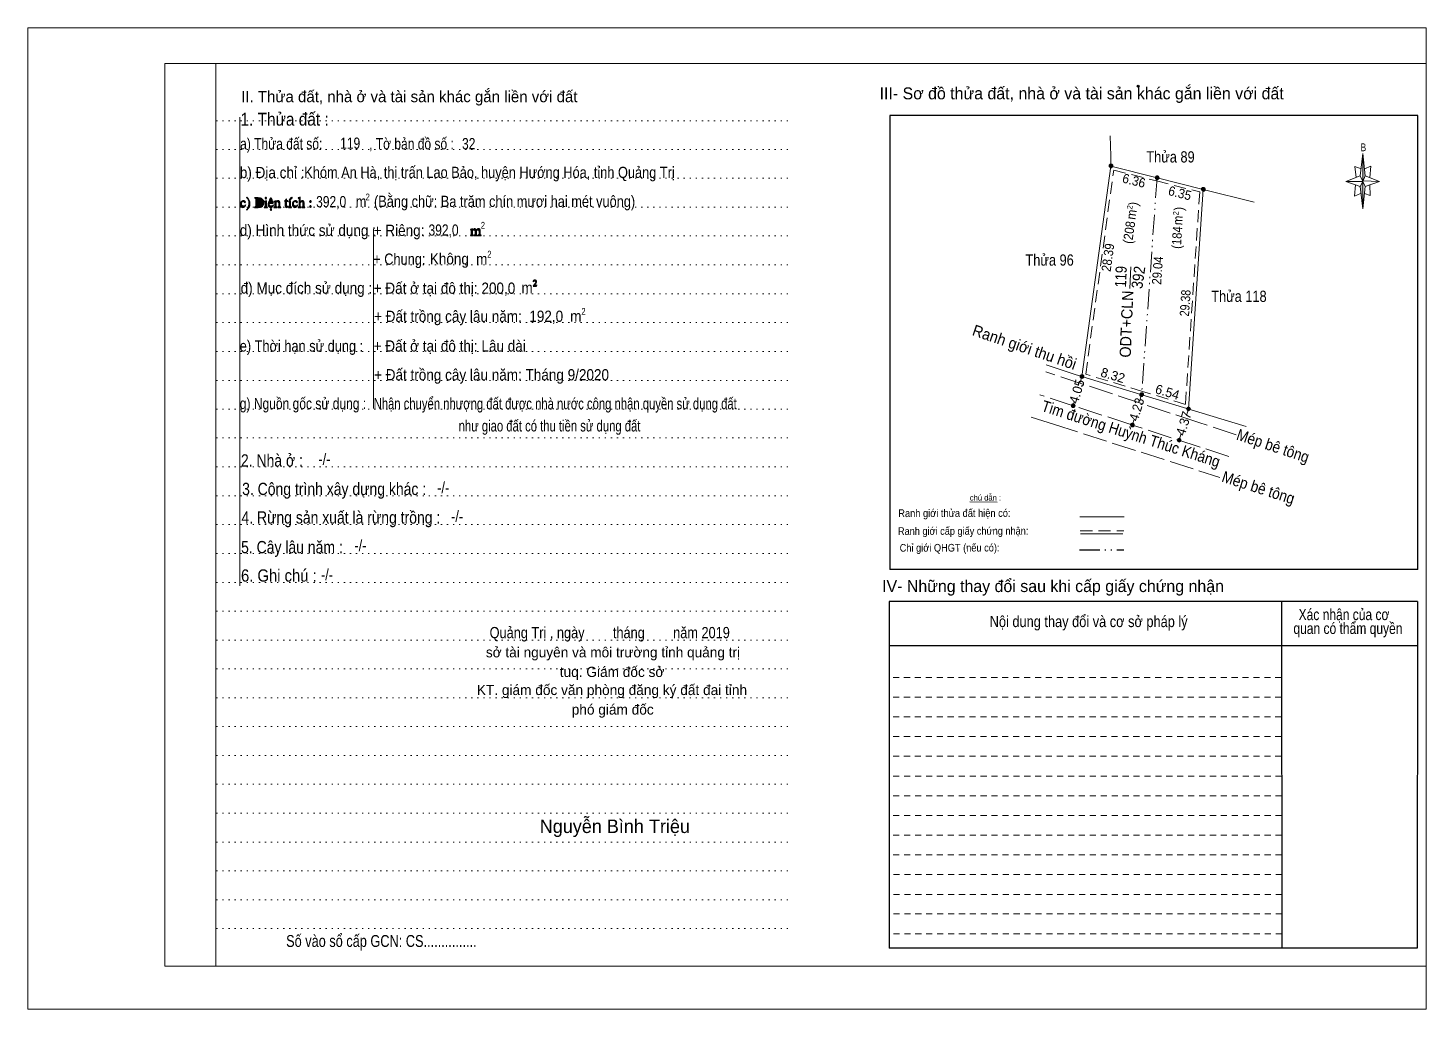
# Model space of a CAD drawing. Header units: metres. Extents: x 536866 to 537548, y 1837233 to 1837522.
# Drawn here: x 537361.6 to 537548.2, y 1837390.6 to 1837521.5 of the extents above; entities that cross this region are included whole.
import ezdxf
from ezdxf.enums import TextEntityAlignment as Align

# ---------------------------------------------------------------- set-up
doc = ezdxf.new("R2010")
doc.units = ezdxf.units.M
doc.header["$LTSCALE"] = 0.54
doc.header["$PDMODE"] = 32
doc.header["$PDSIZE"] = 0.27
for name, pattern in [('DASH_DOUBLE_DOT', [9.2, 5, -1.2, 0.3, -1.2, 0.3, -1.2]), ('DOTTED', [1.5, 0.3, -1.2]), ('LONG_DASHED', [7.5, 6, -1.5]), ('MEDIUM_DASHED', [4.5, 3, -1.5]), ('SHORT_DASHED', [2.7, 1.5, -1.2])]:
    doc.linetypes.add(name, pattern=pattern)
for name, color, linetype, lineweight in [('1', 7, 'DOTTED', 13), ('11', 7, 'Continuous', 13), ('18', 7, 'Continuous', 25), ('2', 7, 'SHORT_DASHED', 13), ('28', 7, 'Continuous', 25), ('55', 7, 'Continuous', 13), ('8', 7, 'Continuous', 13)]:
    doc.layers.add(name, color=color, linetype=linetype, lineweight=lineweight)
doc.layers.add('62', color=7, linetype='Continuous')

msp = doc.modelspace()

# ---------------------------------------------------------------- hatches: boundary and pattern name
at = {"layer": '11'}
for points in [[(537506.4369, 1837503.1067, 1), (537505.9369, 1837503.1067, 1)], [(537512.6069, 1837501.5467, 1), (537512.1069, 1837501.5467, 1)], [(537518.7669, 1837499.9867, 1), (537518.2669, 1837499.9867, 1)], [(537502.5669, 1837474.9867, 1), (537502.0669, 1837474.9867, 1)], [(537510.5269, 1837472.5767, 1), (537510.0269, 1837472.5767, 1)], [(537501.3969, 1837471.1067, 1), (537500.8969, 1837471.1067, 1)], [(537516.7869, 1837470.6767, 1), (537516.2869, 1837470.6767, 1)], [(537509.2969, 1837468.5267, 1), (537508.7969, 1837468.5267, 1)], [(537515.5269, 1837466.4967, 1), (537515.0269, 1837466.4967, 1)]]:
    msp.add_hatch(color=256, dxfattribs=at).paths.add_polyline_path(points)
at = {"layer": '18'}
for points in [[(537390.66, 1837497.91), (537390.6, 1837497.83), (537390.55, 1837497.77), (537390.48, 1837497.73), (537390.4, 1837497.72), (537390.34, 1837497.72), (537390.29, 1837497.75), (537390.24, 1837497.78), (537390.19, 1837497.83), (537390.14, 1837497.94), (537390.12, 1837498.08), (537390.14, 1837498.2), (537390.18, 1837498.3), (537390.26, 1837498.37), (537390.36, 1837498.4), (537390.42, 1837498.39), (537390.46, 1837498.36), (537390.49, 1837498.32), (537390.49, 1837498.27), (537390.52, 1837498.21), (537390.58, 1837498.19), (537390.63, 1837498.21), (537390.66, 1837498.27), (537390.63, 1837498.35), (537390.56, 1837498.41), (537390.47, 1837498.44), (537390.38, 1837498.45), (537390.29, 1837498.44), (537390.21, 1837498.42), (537390.14, 1837498.38), (537390.07, 1837498.32), (537390.03, 1837498.25), (537390, 1837498.17), (537389.98, 1837498.09), (537389.97, 1837498), (537389.98, 1837497.91), (537390, 1837497.84), (537390.03, 1837497.76), (537390.07, 1837497.7), (537390.12, 1837497.65), (537390.18, 1837497.61), (537390.24, 1837497.59), (537390.31, 1837497.58), (537390.44, 1837497.6), (537390.54, 1837497.67), (537390.61, 1837497.76), (537390.68, 1837497.88)], [(537390.81, 1837497.23), (537390.91, 1837497.31), (537390.99, 1837497.39), (537391.07, 1837497.48), (537391.13, 1837497.58), (537391.19, 1837497.68), (537391.22, 1837497.8), (537391.24, 1837497.86), (537391.25, 1837497.93), (537391.25, 1837497.99), (537391.25, 1837498.04), (537391.23, 1837498.28), (537391.15, 1837498.51), (537391.07, 1837498.66), (537390.96, 1837498.8), (537390.82, 1837498.92), (537390.79, 1837498.89), (537390.88, 1837498.81), (537390.95, 1837498.72), (537391, 1837498.62), (537391.05, 1837498.51), (537391.09, 1837498.3), (537391.1, 1837498.03), (537391.08, 1837497.8), (537391.04, 1837497.6), (537390.99, 1837497.5), (537390.94, 1837497.41), (537390.87, 1837497.33), (537390.79, 1837497.26)], [(537392.36, 1837497.58), (537392.53, 1837497.59), (537392.68, 1837497.62), (537392.81, 1837497.67), (537392.91, 1837497.75), (537392.99, 1837497.84), (537393.05, 1837497.94), (537393.09, 1837498.07), (537393.1, 1837498.2), (537393.09, 1837498.35), (537393.05, 1837498.48), (537392.99, 1837498.59), (537392.9, 1837498.68), (537392.79, 1837498.74), (537392.66, 1837498.79), (537392.51, 1837498.82), (537392.34, 1837498.83), (537391.86, 1837498.83), (537391.94, 1837498.82), (537392, 1837498.8), (537392.02, 1837498.76), (537392.02, 1837498.72), (537392.02, 1837497.74), (537392.02, 1837497.69), (537391.99, 1837497.66), (537391.94, 1837497.63), (537391.86, 1837497.62), (537391.86, 1837497.58)], [(537392.2, 1837498.68), (537392.21, 1837498.74), (537392.23, 1837498.77), (537392.25, 1837498.78), (537392.27, 1837498.78), (537392.28, 1837498.78), (537392.31, 1837498.78), (537392.44, 1837498.77), (537392.55, 1837498.74), (537392.65, 1837498.7), (537392.73, 1837498.64), (537392.81, 1837498.55), (537392.86, 1837498.45), (537392.89, 1837498.34), (537392.9, 1837498.21), (537392.89, 1837498.09), (537392.86, 1837497.98), (537392.81, 1837497.88), (537392.74, 1837497.8), (537392.65, 1837497.74), (537392.55, 1837497.7), (537392.43, 1837497.67), (537392.29, 1837497.66), (537392.23, 1837497.69), (537392.21, 1837497.72), (537392.2, 1837497.76)], [(537393.3, 1837497.74), (537393.29, 1837497.68), (537393.27, 1837497.64), (537393.23, 1837497.61), (537393.16, 1837497.61), (537393.16, 1837497.58), (537393.59, 1837497.58), (537393.59, 1837497.61), (537393.53, 1837497.61), (537393.48, 1837497.64), (537393.46, 1837497.68), (537393.45, 1837497.73), (537393.45, 1837498.45), (537393.16, 1837498.37), (537393.16, 1837498.35), (537393.18, 1837498.35), (537393.2, 1837498.36), (537393.22, 1837498.36), (537393.24, 1837498.36), (537393.27, 1837498.35), (537393.29, 1837498.33), (537393.3, 1837498.21)], [(537393.36, 1837498.72), (537393.4, 1837498.73), (537393.43, 1837498.75), (537393.45, 1837498.78), (537393.46, 1837498.82), (537393.45, 1837498.86), (537393.43, 1837498.89), (537393.4, 1837498.91), (537393.36, 1837498.92), (537393.33, 1837498.91), (537393.3, 1837498.89), (537393.28, 1837498.85), (537393.27, 1837498.82), (537393.28, 1837498.78), (537393.3, 1837498.75)], [(537393.81, 1837498.13), (537394.37, 1837498.13), (537394.35, 1837498.26), (537394.28, 1837498.36), (537394.18, 1837498.43), (537394.05, 1837498.45), (537393.97, 1837498.44), (537393.9, 1837498.42), (537393.84, 1837498.38), (537393.78, 1837498.32), (537393.74, 1837498.25), (537393.71, 1837498.18), (537393.69, 1837498.09), (537393.68, 1837498), (537393.7, 1837497.84), (537393.78, 1837497.71), (537393.83, 1837497.65), (537393.89, 1837497.61), (537393.96, 1837497.59), (537394.03, 1837497.58), (537394.15, 1837497.6), (537394.27, 1837497.68), (537394.35, 1837497.78), (537394.41, 1837497.91), (537394.38, 1837497.92), (537394.33, 1837497.84), (537394.26, 1837497.78), (537394.18, 1837497.73), (537394.1, 1837497.72), (537394.04, 1837497.72), (537393.98, 1837497.75), (537393.92, 1837497.79), (537393.88, 1837497.86), (537393.83, 1837497.98)], [(537393.87, 1837498.49), (537394.05, 1837498.69), (537394.22, 1837498.49), (537394.27, 1837498.49), (537394.09, 1837498.79), (537394, 1837498.79), (537393.82, 1837498.49)], [(537394.18, 1837498.18), (537393.82, 1837498.18), (537393.84, 1837498.27), (537393.87, 1837498.33), (537393.94, 1837498.38), (537394.01, 1837498.4), (537394.09, 1837498.38), (537394.14, 1837498.33), (537394.17, 1837498.26)], [(537394.58, 1837497.73), (537394.57, 1837497.68), (537394.55, 1837497.64), (537394.52, 1837497.61), (537394.46, 1837497.61), (537394.46, 1837497.58), (537394.85, 1837497.58), (537394.85, 1837497.61), (537394.79, 1837497.62), (537394.76, 1837497.64), (537394.74, 1837497.68), (537394.73, 1837497.74), (537394.73, 1837498.26), (537394.79, 1837498.32), (537394.85, 1837498.35), (537394.89, 1837498.37), (537394.94, 1837498.37), (537395.01, 1837498.37), (537395.05, 1837498.34), (537395.08, 1837498.27), (537395.09, 1837498.16), (537395.09, 1837497.74), (537395.08, 1837497.68), (537395.06, 1837497.64), (537395.03, 1837497.62), (537394.97, 1837497.61), (537394.97, 1837497.58), (537395.36, 1837497.58), (537395.36, 1837497.61), (537395.31, 1837497.61), (537395.27, 1837497.64), (537395.25, 1837497.68), (537395.24, 1837497.73), (537395.24, 1837498.15), (537395.23, 1837498.28), (537395.19, 1837498.38), (537395.12, 1837498.43), (537395.02, 1837498.45), (537394.93, 1837498.44), (537394.85, 1837498.41), (537394.73, 1837498.32), (537394.73, 1837498.45), (537394.46, 1837498.36), (537394.46, 1837498.34), (537394.56, 1837498.32), (537394.57, 1837498.28), (537394.58, 1837498.2)], [(537396.12, 1837498.4), (537396.3, 1837498.4), (537396.3, 1837498.45), (537396.12, 1837498.45), (537396.12, 1837498.72), (537396.04, 1837498.61), (537395.99, 1837498.55), (537395.96, 1837498.51), (537395.87, 1837498.42), (537395.86, 1837498.41), (537395.87, 1837498.4), (537395.89, 1837498.4), (537395.9, 1837498.4), (537395.91, 1837498.4), (537395.97, 1837498.4), (537395.97, 1837497.85), (537395.98, 1837497.72), (537396, 1837497.64), (537396.04, 1837497.59), (537396.12, 1837497.58), (537396.18, 1837497.59), (537396.24, 1837497.62), (537396.3, 1837497.66), (537396.35, 1837497.72), (537396.33, 1837497.74), (537396.3, 1837497.7), (537396.26, 1837497.68), (537396.23, 1837497.67), (537396.2, 1837497.66), (537396.16, 1837497.68), (537396.14, 1837497.72), (537396.12, 1837497.87)], [(537396.53, 1837498.21), (537396.53, 1837497.74), (537396.52, 1837497.68), (537396.5, 1837497.64), (537396.46, 1837497.61), (537396.39, 1837497.61), (537396.39, 1837497.58), (537396.82, 1837497.58), (537396.82, 1837497.61), (537396.76, 1837497.61), (537396.71, 1837497.64), (537396.69, 1837497.68), (537396.68, 1837497.73), (537396.68, 1837498.45), (537396.39, 1837498.37), (537396.39, 1837498.35), (537396.41, 1837498.35), (537396.43, 1837498.36), (537396.45, 1837498.36), (537396.47, 1837498.36), (537396.5, 1837498.35), (537396.52, 1837498.33)], [(537396.54, 1837498.58), (537396.81, 1837498.76), (537396.85, 1837498.79), (537396.88, 1837498.82), (537396.89, 1837498.85), (537396.87, 1837498.89), (537396.84, 1837498.92), (537396.78, 1837498.9), (537396.74, 1837498.87), (537396.73, 1837498.85), (537396.47, 1837498.58)], [(537397.6, 1837497.91), (537397.54, 1837497.83), (537397.49, 1837497.77), (537397.42, 1837497.73), (537397.34, 1837497.72), (537397.28, 1837497.72), (537397.23, 1837497.75), (537397.18, 1837497.78), (537397.13, 1837497.83), (537397.08, 1837497.94), (537397.06, 1837498.08), (537397.08, 1837498.2), (537397.12, 1837498.3), (537397.2, 1837498.37), (537397.3, 1837498.4), (537397.36, 1837498.39), (537397.4, 1837498.36), (537397.43, 1837498.32), (537397.43, 1837498.27), (537397.46, 1837498.21), (537397.51, 1837498.19), (537397.57, 1837498.21), (537397.6, 1837498.27), (537397.57, 1837498.35), (537397.5, 1837498.41), (537397.41, 1837498.44), (537397.32, 1837498.45), (537397.23, 1837498.44), (537397.15, 1837498.42), (537397.08, 1837498.38), (537397.01, 1837498.32), (537396.97, 1837498.25), (537396.94, 1837498.17), (537396.92, 1837498.09), (537396.91, 1837498), (537396.92, 1837497.91), (537396.94, 1837497.84), (537396.97, 1837497.76), (537397.01, 1837497.7), (537397.06, 1837497.65), (537397.12, 1837497.61), (537397.18, 1837497.59), (537397.25, 1837497.58), (537397.38, 1837497.6), (537397.48, 1837497.67), (537397.55, 1837497.76), (537397.62, 1837497.88)], [(537397.81, 1837497.74), (537397.8, 1837497.68), (537397.78, 1837497.64), (537397.75, 1837497.62), (537397.69, 1837497.61), (537397.69, 1837497.58), (537398.08, 1837497.58), (537398.08, 1837497.61), (537398.02, 1837497.61), (537397.99, 1837497.64), (537397.97, 1837497.68), (537397.96, 1837497.73), (537397.96, 1837498.23), (537398.03, 1837498.29), (537398.09, 1837498.33), (537398.17, 1837498.34), (537398.25, 1837498.33), (537398.3, 1837498.27), (537398.32, 1837498.21), (537398.32, 1837498.12), (537398.32, 1837497.73), (537398.31, 1837497.68), (537398.29, 1837497.64), (537398.26, 1837497.61), (537398.2, 1837497.61), (537398.2, 1837497.58), (537398.59, 1837497.58), (537398.59, 1837497.61), (537398.54, 1837497.61), (537398.5, 1837497.64), (537398.48, 1837497.68), (537398.47, 1837497.73), (537398.47, 1837498.13), (537398.46, 1837498.27), (537398.43, 1837498.37), (537398.35, 1837498.43), (537398.24, 1837498.45), (537398.16, 1837498.44), (537398.08, 1837498.41), (537398.02, 1837498.35), (537397.96, 1837498.29), (537397.96, 1837498.92), (537397.85, 1837498.88), (537397.78, 1837498.85), (537397.73, 1837498.84), (537397.69, 1837498.83), (537397.69, 1837498.79), (537397.73, 1837498.79), (537397.77, 1837498.79), (537397.79, 1837498.77), (537397.81, 1837498.68)], [(537399.33, 1837498.45), (537399.29, 1837498.44), (537399.25, 1837498.42), (537399.23, 1837498.39), (537399.22, 1837498.35), (537399.23, 1837498.31), (537399.25, 1837498.28), (537399.29, 1837498.26), (537399.33, 1837498.25), (537399.4, 1837498.28), (537399.42, 1837498.31), (537399.43, 1837498.35), (537399.42, 1837498.39), (537399.4, 1837498.43), (537399.36, 1837498.45)], [(537393.97, 1837497.3), (537393.98, 1837497.26), (537394, 1837497.22), (537394.03, 1837497.2), (537394.06, 1837497.19), (537394.09, 1837497.2), (537394.12, 1837497.22), (537394.15, 1837497.3), (537394.14, 1837497.34), (537394.12, 1837497.38), (537394.09, 1837497.4), (537394.06, 1837497.41), (537394.02, 1837497.4), (537394, 1837497.38)], [(537399.33, 1837497.78), (537399.29, 1837497.77), (537399.25, 1837497.75), (537399.23, 1837497.71), (537399.22, 1837497.68), (537399.23, 1837497.64), (537399.25, 1837497.61), (537399.29, 1837497.59), (537399.33, 1837497.58), (537399.37, 1837497.59), (537399.4, 1837497.61), (537399.42, 1837497.64), (537399.43, 1837497.68), (537399.42, 1837497.72), (537399.4, 1837497.75), (537399.36, 1837497.77)], [(537420.79, 1837493.99), (537420.79, 1837493.94), (537420.76, 1837493.9), (537420.73, 1837493.87), (537420.67, 1837493.87), (537420.67, 1837493.84), (537421.08, 1837493.84), (537421.08, 1837493.87), (537421.02, 1837493.87), (537420.98, 1837493.9), (537420.96, 1837493.94), (537420.96, 1837493.99), (537420.96, 1837494.49), (537421, 1837494.54), (537421.05, 1837494.57), (537421.12, 1837494.6), (537421.18, 1837494.6), (537421.25, 1837494.59), (537421.29, 1837494.53), (537421.31, 1837494.38), (537421.31, 1837493.99), (537421.3, 1837493.94), (537421.28, 1837493.9), (537421.25, 1837493.87), (537421.19, 1837493.87), (537421.19, 1837493.84), (537421.6, 1837493.84), (537421.6, 1837493.87), (537421.54, 1837493.87), (537421.5, 1837493.9), (537421.48, 1837493.94), (537421.48, 1837493.99), (537421.48, 1837494.49), (537421.56, 1837494.57), (537421.62, 1837494.6), (537421.68, 1837494.6), (537421.76, 1837494.59), (537421.8, 1837494.56), (537421.82, 1837494.49), (537421.83, 1837494.37), (537421.83, 1837493.99), (537421.82, 1837493.94), (537421.8, 1837493.9), (537421.76, 1837493.87), (537421.71, 1837493.87), (537421.71, 1837493.84), (537422.12, 1837493.84), (537422.12, 1837493.87), (537422.06, 1837493.87), (537422.02, 1837493.9), (537422, 1837493.94), (537421.99, 1837493.99), (537421.99, 1837494.35), (537421.98, 1837494.52), (537421.96, 1837494.6), (537421.92, 1837494.66), (537421.84, 1837494.7), (537421.75, 1837494.71), (537421.67, 1837494.7), (537421.59, 1837494.66), (537421.45, 1837494.54), (537421.42, 1837494.61), (537421.38, 1837494.67), (537421.32, 1837494.7), (537421.26, 1837494.71), (537421.19, 1837494.71), (537421.13, 1837494.68), (537421.02, 1837494.61), (537420.98, 1837494.57), (537420.97, 1837494.56), (537420.96, 1837494.56), (537420.96, 1837494.58), (537420.96, 1837494.71), (537420.67, 1837494.61), (537420.67, 1837494.57), (537420.73, 1837494.57), (537420.77, 1837494.55), (537420.79, 1837494.51), (537420.79, 1837494.45)], [(537429.49, 1837487.05), (537429.56, 1837487.22), (537429.54, 1837487.23), (537429.51, 1837487.18), (537429.48, 1837487.16), (537429.4, 1837487.15), (537429.15, 1837487.15), (537429.34, 1837487.35), (537429.38, 1837487.39), (537429.41, 1837487.43), (537429.46, 1837487.5), (537429.49, 1837487.58), (537429.5, 1837487.65), (537429.48, 1837487.73), (537429.44, 1837487.8), (537429.4, 1837487.83), (537429.37, 1837487.85), (537429.29, 1837487.86), (537429.24, 1837487.86), (537429.19, 1837487.84), (537429.15, 1837487.82), (537429.12, 1837487.8), (537429.07, 1837487.72), (537429.04, 1837487.63), (537429.06, 1837487.62), (537429.09, 1837487.69), (537429.12, 1837487.73), (537429.17, 1837487.77), (537429.23, 1837487.78), (537429.3, 1837487.77), (537429.35, 1837487.73), (537429.39, 1837487.68), (537429.4, 1837487.61), (537429.38, 1837487.52), (537429.34, 1837487.43), (537429.3, 1837487.36), (537429.24, 1837487.28), (537429.04, 1837487.07), (537429.04, 1837487.05)]]:
    msp.add_hatch(color=256, dxfattribs=at).paths.add_polyline_path(points)
at = {"layer": '8'}
for points in [[(537539.81, 1837504.75), (537540.11, 1837501.8), (537539.81, 1837501.05)], [(537539.81, 1837501.05), (537539.81, 1837497.4), (537539.44, 1837500.35)]]:
    msp.add_hatch(color=256, dxfattribs=at).paths.add_polyline_path(points)

# ---------------------------------------------------------------- linework, layer by layer
at = {"layer": '1', "linetype": 'Continuous'}
for p, q in [((537379.88, 1837516.79), (537548.24, 1837516.79)), ((537379.88, 1837516.79), (537379.88, 1837396.28)), ((537548.24, 1837516.79), (537548.24, 1837395.28)), ((537389.92, 1837509.61), (537389.92, 1837447.07)), ((537407.76, 1837494.68), (537407.76, 1837470.73)), ((537379.88, 1837396.28), (537548.24, 1837396.28))]:
    msp.add_line(p, q, dxfattribs=at)
at = {"layer": '1'}
for p, q in [((537386.72, 1837516.79), (537386.72, 1837396.28)), ((537386.72, 1837516.79), (537386.72, 1837396.28)), ((537386.77, 1837509.15), (537463.67, 1837509.15)), ((537386.77, 1837505.3), (537463.67, 1837505.3)), ((537386.77, 1837501.47), (537463.67, 1837501.47)), ((537386.77, 1837497.6), (537463.67, 1837497.6)), ((537386.77, 1837493.76), (537463.67, 1837493.76)), ((537386.77, 1837489.9), (537463.67, 1837489.9)), ((537386.77, 1837486.04), (537463.67, 1837486.04)), ((537386.77, 1837482.19), (537463.67, 1837482.19)), ((537386.77, 1837478.34), (537463.67, 1837478.34)), ((537386.77, 1837474.48), (537463.67, 1837474.48)), ((537386.77, 1837470.62), (537463.67, 1837470.62)), ((537386.77, 1837466.8), (537463.67, 1837466.8)), ((537386.77, 1837462.94), (537463.67, 1837462.94)), ((537386.77, 1837459.07), (537463.67, 1837459.07)), ((537386.77, 1837455.22), (537463.67, 1837455.22)), ((537386.77, 1837451.37), (537463.67, 1837451.37)), ((537386.77, 1837447.51), (537463.67, 1837447.51)), ((537386.77, 1837443.67), (537463.67, 1837443.67)), ((537386.77, 1837439.81), (537463.67, 1837439.81)), ((537386.77, 1837435.95), (537463.67, 1837435.95)), ((537386.77, 1837432.1), (537463.67, 1837432.1)), ((537386.77, 1837428.26), (537463.67, 1837428.26)), ((537386.77, 1837424.41), (537463.67, 1837424.41)), ((537386.77, 1837420.56), (537463.67, 1837420.56)), ((537386.77, 1837416.7), (537463.67, 1837416.7)), ((537386.77, 1837412.84), (537463.67, 1837412.84)), ((537386.77, 1837409), (537463.67, 1837409)), ((537386.77, 1837405.15), (537463.67, 1837405.15)), ((537386.77, 1837401.29), (537463.67, 1837401.29))]:
    msp.add_line(p, q, dxfattribs=at)
at = {"layer": '1', "linetype": 'Continuous'}
for points in [[(537361.62, 1837390.55), (537548.24, 1837390.55), (537548.24, 1837521.53), (537361.62, 1837521.53)], [(537386.72, 1837516.79), (537548.24, 1837516.79), (537548.24, 1837396.28), (537386.72, 1837396.28)]]:
    msp.add_lwpolyline(points, close=True, dxfattribs=at)
at = {"layer": '11'}
for p, q in [((537506.18, 1837503.1), (537502.31, 1837474.98)), ((537512.34, 1837501.54), (537506.18, 1837503.1)), ((537512.34, 1837501.54), (537518.51, 1837499.98)), ((537518.51, 1837499.98), (537517.93, 1837491.39)), ((537518.51, 1837499.98), (537525.31, 1837498.25)), ((537517.93, 1837491.39), (537516.53, 1837470.67)), ((537508.84, 1837489.66), (537508.69, 1837486.76)), ((537502.07, 1837474.18), (537502.31, 1837474.98)), ((537510, 1837471.7), (537510.27, 1837472.57)), ((537501.14, 1837471.1), (537501.28, 1837471.58)), ((537516.26, 1837469.77), (537516.53, 1837470.67)), ((537509.04, 1837468.52), (537509.25, 1837469.2)), ((537515.27, 1837466.49), (537515.54, 1837467.39))]:
    msp.add_line(p, q, dxfattribs=at)
at = {"layer": '11', "linetype": 'DASH_DOUBLE_DOT'}
msp.add_line((537512.34, 1837501.54), (537510.27, 1837472.57), dxfattribs=at)
at = {"layer": '11', "linetype": 'LONG_DASHED'}
for p, q in [((537517.93, 1837468.85), (537497.48, 1837475.62)), ((537508.83, 1837468.59), (537496.7, 1837472.55)), ((537522.88, 1837467.21), (537517.93, 1837468.85))]:
    msp.add_line(p, q, dxfattribs=at)
at = {"layer": '11'}
for points in [[(537506.18, 1837503.1), (537506.17, 1837504.47), (537506.07, 1837507.14)], [(537497.54, 1837476.57), (537501.42, 1837475.25), (537517.93, 1837470.24), (537524.24, 1837468.33)]]:
    msp.add_lwpolyline(points, dxfattribs=at)
at = {"layer": '11', "linetype": 'MEDIUM_DASHED'}
msp.add_lwpolyline([(537506.55, 1837502.55), (537512.25, 1837501.1), (537518.03, 1837499.63), (537516.12, 1837471.26), (537510.4, 1837473.01), (537502.81, 1837475.3)], close=True, dxfattribs=at)
at = {"layer": '11', "linetype": 'LONG_DASHED'}
for points in [[(537495.55, 1837469.58), (537498.64, 1837468.59), (537520.71, 1837461.52)], [(537521.92, 1837464.32), (537509.04, 1837468.52), (537508.83, 1837468.59)]]:
    msp.add_lwpolyline(points, dxfattribs=at)
at = {"layer": '11'}
for centre in [(537506.1869, 1837503.1067), (537512.3569, 1837501.5467), (537518.5169, 1837499.9867), (537502.3169, 1837474.9867), (537510.2769, 1837472.5767), (537501.1469, 1837471.1067), (537516.5369, 1837470.6767), (537509.0469, 1837468.5267), (537515.2769, 1837466.4967)]:
    msp.add_circle(centre, 0.25, dxfattribs=at)
msp.add_arc((537509.0469, 1837468.5267), 0.25, 16.26021, 163.7398, dxfattribs=at)
at = {"layer": '18'}
for points in [[(537390.66, 1837497.91), (537390.6, 1837497.83), (537390.55, 1837497.77), (537390.48, 1837497.73), (537390.4, 1837497.72), (537390.34, 1837497.72), (537390.29, 1837497.75), (537390.24, 1837497.78), (537390.19, 1837497.83), (537390.14, 1837497.94), (537390.12, 1837498.08), (537390.14, 1837498.2), (537390.18, 1837498.3), (537390.26, 1837498.37), (537390.36, 1837498.4), (537390.42, 1837498.39), (537390.46, 1837498.36), (537390.49, 1837498.32), (537390.49, 1837498.27), (537390.52, 1837498.21), (537390.58, 1837498.19), (537390.63, 1837498.21), (537390.66, 1837498.27), (537390.63, 1837498.35), (537390.56, 1837498.41), (537390.47, 1837498.44), (537390.38, 1837498.45), (537390.29, 1837498.44), (537390.21, 1837498.42), (537390.14, 1837498.38), (537390.07, 1837498.32), (537390.03, 1837498.25), (537390, 1837498.17), (537389.98, 1837498.09), (537389.97, 1837498), (537389.98, 1837497.91), (537390, 1837497.84), (537390.03, 1837497.76), (537390.07, 1837497.7), (537390.12, 1837497.65), (537390.18, 1837497.61), (537390.24, 1837497.59), (537390.31, 1837497.58), (537390.44, 1837497.6), (537390.54, 1837497.67), (537390.61, 1837497.76), (537390.68, 1837497.88)], [(537390.81, 1837497.23), (537390.91, 1837497.31), (537390.99, 1837497.39), (537391.07, 1837497.48), (537391.13, 1837497.58), (537391.19, 1837497.68), (537391.22, 1837497.8), (537391.24, 1837497.86), (537391.25, 1837497.93), (537391.25, 1837497.99), (537391.25, 1837498.04), (537391.23, 1837498.28), (537391.15, 1837498.51), (537391.07, 1837498.66), (537390.96, 1837498.8), (537390.82, 1837498.92), (537390.79, 1837498.89), (537390.88, 1837498.81), (537390.95, 1837498.72), (537391, 1837498.62), (537391.05, 1837498.51), (537391.09, 1837498.3), (537391.1, 1837498.03), (537391.08, 1837497.8), (537391.04, 1837497.6), (537390.99, 1837497.5), (537390.94, 1837497.41), (537390.87, 1837497.33), (537390.79, 1837497.26)], [(537392.36, 1837497.58), (537392.53, 1837497.59), (537392.68, 1837497.62), (537392.81, 1837497.67), (537392.91, 1837497.75), (537392.99, 1837497.84), (537393.05, 1837497.94), (537393.09, 1837498.07), (537393.1, 1837498.2), (537393.09, 1837498.35), (537393.05, 1837498.48), (537392.99, 1837498.59), (537392.9, 1837498.68), (537392.79, 1837498.74), (537392.66, 1837498.79), (537392.51, 1837498.82), (537392.34, 1837498.83), (537391.86, 1837498.83), (537391.94, 1837498.82), (537392, 1837498.8), (537392.02, 1837498.76), (537392.02, 1837498.72), (537392.02, 1837497.74), (537392.02, 1837497.69), (537391.99, 1837497.66), (537391.94, 1837497.63), (537391.86, 1837497.62), (537391.86, 1837497.58)], [(537392.2, 1837498.68), (537392.21, 1837498.74), (537392.23, 1837498.77), (537392.25, 1837498.78), (537392.27, 1837498.78), (537392.28, 1837498.78), (537392.31, 1837498.78), (537392.44, 1837498.77), (537392.55, 1837498.74), (537392.65, 1837498.7), (537392.73, 1837498.64), (537392.81, 1837498.55), (537392.86, 1837498.45), (537392.89, 1837498.34), (537392.9, 1837498.21), (537392.89, 1837498.09), (537392.86, 1837497.98), (537392.81, 1837497.88), (537392.74, 1837497.8), (537392.65, 1837497.74), (537392.55, 1837497.7), (537392.43, 1837497.67), (537392.29, 1837497.66), (537392.23, 1837497.69), (537392.21, 1837497.72), (537392.2, 1837497.76)], [(537393.3, 1837497.74), (537393.29, 1837497.68), (537393.27, 1837497.64), (537393.23, 1837497.61), (537393.16, 1837497.61), (537393.16, 1837497.58), (537393.59, 1837497.58), (537393.59, 1837497.61), (537393.53, 1837497.61), (537393.48, 1837497.64), (537393.46, 1837497.68), (537393.45, 1837497.73), (537393.45, 1837498.45), (537393.16, 1837498.37), (537393.16, 1837498.35), (537393.18, 1837498.35), (537393.2, 1837498.36), (537393.22, 1837498.36), (537393.24, 1837498.36), (537393.27, 1837498.35), (537393.29, 1837498.33), (537393.3, 1837498.21)], [(537393.36, 1837498.72), (537393.4, 1837498.73), (537393.43, 1837498.75), (537393.45, 1837498.78), (537393.46, 1837498.82), (537393.45, 1837498.86), (537393.43, 1837498.89), (537393.4, 1837498.91), (537393.36, 1837498.92), (537393.33, 1837498.91), (537393.3, 1837498.89), (537393.28, 1837498.85), (537393.27, 1837498.82), (537393.28, 1837498.78), (537393.3, 1837498.75)], [(537393.81, 1837498.13), (537394.37, 1837498.13), (537394.35, 1837498.26), (537394.28, 1837498.36), (537394.18, 1837498.43), (537394.05, 1837498.45), (537393.97, 1837498.44), (537393.9, 1837498.42), (537393.84, 1837498.38), (537393.78, 1837498.32), (537393.74, 1837498.25), (537393.71, 1837498.18), (537393.69, 1837498.09), (537393.68, 1837498), (537393.7, 1837497.84), (537393.78, 1837497.71), (537393.83, 1837497.65), (537393.89, 1837497.61), (537393.96, 1837497.59), (537394.03, 1837497.58), (537394.15, 1837497.6), (537394.27, 1837497.68), (537394.35, 1837497.78), (537394.41, 1837497.91), (537394.38, 1837497.92), (537394.33, 1837497.84), (537394.26, 1837497.78), (537394.18, 1837497.73), (537394.1, 1837497.72), (537394.04, 1837497.72), (537393.98, 1837497.75), (537393.92, 1837497.79), (537393.88, 1837497.86), (537393.83, 1837497.98)], [(537393.87, 1837498.49), (537394.05, 1837498.69), (537394.22, 1837498.49), (537394.27, 1837498.49), (537394.09, 1837498.79), (537394, 1837498.79), (537393.82, 1837498.49)], [(537394.18, 1837498.18), (537393.82, 1837498.18), (537393.84, 1837498.27), (537393.87, 1837498.33), (537393.94, 1837498.38), (537394.01, 1837498.4), (537394.09, 1837498.38), (537394.14, 1837498.33), (537394.17, 1837498.26)], [(537394.58, 1837497.73), (537394.57, 1837497.68), (537394.55, 1837497.64), (537394.52, 1837497.61), (537394.46, 1837497.61), (537394.46, 1837497.58), (537394.85, 1837497.58), (537394.85, 1837497.61), (537394.79, 1837497.62), (537394.76, 1837497.64), (537394.74, 1837497.68), (537394.73, 1837497.74), (537394.73, 1837498.26), (537394.79, 1837498.32), (537394.85, 1837498.35), (537394.89, 1837498.37), (537394.94, 1837498.37), (537395.01, 1837498.37), (537395.05, 1837498.34), (537395.08, 1837498.27), (537395.09, 1837498.16), (537395.09, 1837497.74), (537395.08, 1837497.68), (537395.06, 1837497.64), (537395.03, 1837497.62), (537394.97, 1837497.61), (537394.97, 1837497.58), (537395.36, 1837497.58), (537395.36, 1837497.61), (537395.31, 1837497.61), (537395.27, 1837497.64), (537395.25, 1837497.68), (537395.24, 1837497.73), (537395.24, 1837498.15), (537395.23, 1837498.28), (537395.19, 1837498.38), (537395.12, 1837498.43), (537395.02, 1837498.45), (537394.93, 1837498.44), (537394.85, 1837498.41), (537394.73, 1837498.32), (537394.73, 1837498.45), (537394.46, 1837498.36), (537394.46, 1837498.34), (537394.56, 1837498.32), (537394.57, 1837498.28), (537394.58, 1837498.2)], [(537396.12, 1837498.4), (537396.3, 1837498.4), (537396.3, 1837498.45), (537396.12, 1837498.45), (537396.12, 1837498.72), (537396.04, 1837498.61), (537395.99, 1837498.55), (537395.96, 1837498.51), (537395.87, 1837498.42), (537395.86, 1837498.41), (537395.87, 1837498.4), (537395.89, 1837498.4), (537395.9, 1837498.4), (537395.91, 1837498.4), (537395.97, 1837498.4), (537395.97, 1837497.85), (537395.98, 1837497.72), (537396, 1837497.64), (537396.04, 1837497.59), (537396.12, 1837497.58), (537396.18, 1837497.59), (537396.24, 1837497.62), (537396.3, 1837497.66), (537396.35, 1837497.72), (537396.33, 1837497.74), (537396.3, 1837497.7), (537396.26, 1837497.68), (537396.23, 1837497.67), (537396.2, 1837497.66), (537396.16, 1837497.68), (537396.14, 1837497.72), (537396.12, 1837497.87)], [(537396.53, 1837498.21), (537396.53, 1837497.74), (537396.52, 1837497.68), (537396.5, 1837497.64), (537396.46, 1837497.61), (537396.39, 1837497.61), (537396.39, 1837497.58), (537396.82, 1837497.58), (537396.82, 1837497.61), (537396.76, 1837497.61), (537396.71, 1837497.64), (537396.69, 1837497.68), (537396.68, 1837497.73), (537396.68, 1837498.45), (537396.39, 1837498.37), (537396.39, 1837498.35), (537396.41, 1837498.35), (537396.43, 1837498.36), (537396.45, 1837498.36), (537396.47, 1837498.36), (537396.5, 1837498.35), (537396.52, 1837498.33)], [(537396.54, 1837498.58), (537396.81, 1837498.76), (537396.85, 1837498.79), (537396.88, 1837498.82), (537396.89, 1837498.85), (537396.87, 1837498.89), (537396.84, 1837498.92), (537396.78, 1837498.9), (537396.74, 1837498.87), (537396.73, 1837498.85), (537396.47, 1837498.58)], [(537397.6, 1837497.91), (537397.54, 1837497.83), (537397.49, 1837497.77), (537397.42, 1837497.73), (537397.34, 1837497.72), (537397.28, 1837497.72), (537397.23, 1837497.75), (537397.18, 1837497.78), (537397.13, 1837497.83), (537397.08, 1837497.94), (537397.06, 1837498.08), (537397.08, 1837498.2), (537397.12, 1837498.3), (537397.2, 1837498.37), (537397.3, 1837498.4), (537397.36, 1837498.39), (537397.4, 1837498.36), (537397.43, 1837498.32), (537397.43, 1837498.27), (537397.46, 1837498.21), (537397.51, 1837498.19), (537397.57, 1837498.21), (537397.6, 1837498.27), (537397.57, 1837498.35), (537397.5, 1837498.41), (537397.41, 1837498.44), (537397.32, 1837498.45), (537397.23, 1837498.44), (537397.15, 1837498.42), (537397.08, 1837498.38), (537397.01, 1837498.32), (537396.97, 1837498.25), (537396.94, 1837498.17), (537396.92, 1837498.09), (537396.91, 1837498), (537396.92, 1837497.91), (537396.94, 1837497.84), (537396.97, 1837497.76), (537397.01, 1837497.7), (537397.06, 1837497.65), (537397.12, 1837497.61), (537397.18, 1837497.59), (537397.25, 1837497.58), (537397.38, 1837497.6), (537397.48, 1837497.67), (537397.55, 1837497.76), (537397.62, 1837497.88)], [(537397.81, 1837497.74), (537397.8, 1837497.68), (537397.78, 1837497.64), (537397.75, 1837497.62), (537397.69, 1837497.61), (537397.69, 1837497.58), (537398.08, 1837497.58), (537398.08, 1837497.61), (537398.02, 1837497.61), (537397.99, 1837497.64), (537397.97, 1837497.68), (537397.96, 1837497.73), (537397.96, 1837498.23), (537398.03, 1837498.29), (537398.09, 1837498.33), (537398.17, 1837498.34), (537398.25, 1837498.33), (537398.3, 1837498.27), (537398.32, 1837498.21), (537398.32, 1837498.12), (537398.32, 1837497.73), (537398.31, 1837497.68), (537398.29, 1837497.64), (537398.26, 1837497.61), (537398.2, 1837497.61), (537398.2, 1837497.58), (537398.59, 1837497.58), (537398.59, 1837497.61), (537398.54, 1837497.61), (537398.5, 1837497.64), (537398.48, 1837497.68), (537398.47, 1837497.73), (537398.47, 1837498.13), (537398.46, 1837498.27), (537398.43, 1837498.37), (537398.35, 1837498.43), (537398.24, 1837498.45), (537398.16, 1837498.44), (537398.08, 1837498.41), (537398.02, 1837498.35), (537397.96, 1837498.29), (537397.96, 1837498.92), (537397.85, 1837498.88), (537397.78, 1837498.85), (537397.73, 1837498.84), (537397.69, 1837498.83), (537397.69, 1837498.79), (537397.73, 1837498.79), (537397.77, 1837498.79), (537397.79, 1837498.77), (537397.81, 1837498.68)], [(537399.33, 1837498.45), (537399.29, 1837498.44), (537399.25, 1837498.42), (537399.23, 1837498.39), (537399.22, 1837498.35), (537399.23, 1837498.31), (537399.25, 1837498.28), (537399.29, 1837498.26), (537399.33, 1837498.25), (537399.4, 1837498.28), (537399.42, 1837498.31), (537399.43, 1837498.35), (537399.42, 1837498.39), (537399.4, 1837498.43), (537399.36, 1837498.45)], [(537393.97, 1837497.3), (537393.98, 1837497.26), (537394, 1837497.22), (537394.03, 1837497.2), (537394.06, 1837497.19), (537394.09, 1837497.2), (537394.12, 1837497.22), (537394.15, 1837497.3), (537394.14, 1837497.34), (537394.12, 1837497.38), (537394.09, 1837497.4), (537394.06, 1837497.41), (537394.02, 1837497.4), (537394, 1837497.38)], [(537399.33, 1837497.78), (537399.29, 1837497.77), (537399.25, 1837497.75), (537399.23, 1837497.71), (537399.22, 1837497.68), (537399.23, 1837497.64), (537399.25, 1837497.61), (537399.29, 1837497.59), (537399.33, 1837497.58), (537399.37, 1837497.59), (537399.4, 1837497.61), (537399.42, 1837497.64), (537399.43, 1837497.68), (537399.42, 1837497.72), (537399.4, 1837497.75), (537399.36, 1837497.77)]]:
    msp.add_lwpolyline(points, close=True, dxfattribs=at)
at = {"layer": '18', "linetype": 'MEDIUM_DASHED'}
for points in [[(537420.79, 1837493.99), (537420.79, 1837493.94), (537420.76, 1837493.9), (537420.73, 1837493.87), (537420.67, 1837493.87), (537420.67, 1837493.84), (537421.08, 1837493.84), (537421.08, 1837493.87), (537421.02, 1837493.87), (537420.98, 1837493.9), (537420.96, 1837493.94), (537420.96, 1837493.99), (537420.96, 1837494.49), (537421, 1837494.54), (537421.05, 1837494.57), (537421.12, 1837494.6), (537421.18, 1837494.6), (537421.25, 1837494.59), (537421.29, 1837494.53), (537421.31, 1837494.38), (537421.31, 1837493.99), (537421.3, 1837493.94), (537421.28, 1837493.9), (537421.25, 1837493.87), (537421.19, 1837493.87), (537421.19, 1837493.84), (537421.6, 1837493.84), (537421.6, 1837493.87), (537421.54, 1837493.87), (537421.5, 1837493.9), (537421.48, 1837493.94), (537421.48, 1837493.99), (537421.48, 1837494.49), (537421.56, 1837494.57), (537421.62, 1837494.6), (537421.68, 1837494.6), (537421.76, 1837494.59), (537421.8, 1837494.56), (537421.82, 1837494.49), (537421.83, 1837494.37), (537421.83, 1837493.99), (537421.82, 1837493.94), (537421.8, 1837493.9), (537421.76, 1837493.87), (537421.71, 1837493.87), (537421.71, 1837493.84), (537422.12, 1837493.84), (537422.12, 1837493.87), (537422.06, 1837493.87), (537422.02, 1837493.9), (537422, 1837493.94), (537421.99, 1837493.99), (537421.99, 1837494.35), (537421.98, 1837494.52), (537421.96, 1837494.6), (537421.92, 1837494.66), (537421.84, 1837494.7), (537421.75, 1837494.71), (537421.67, 1837494.7), (537421.59, 1837494.66), (537421.45, 1837494.54), (537421.42, 1837494.61), (537421.38, 1837494.67), (537421.32, 1837494.7), (537421.26, 1837494.71), (537421.19, 1837494.71), (537421.13, 1837494.68), (537421.02, 1837494.61), (537420.98, 1837494.57), (537420.97, 1837494.56), (537420.96, 1837494.56), (537420.96, 1837494.58), (537420.96, 1837494.71), (537420.67, 1837494.61), (537420.67, 1837494.57), (537420.73, 1837494.57), (537420.77, 1837494.55), (537420.79, 1837494.51), (537420.79, 1837494.45)], [(537429.49, 1837487.05), (537429.56, 1837487.22), (537429.54, 1837487.23), (537429.51, 1837487.18), (537429.48, 1837487.16), (537429.4, 1837487.15), (537429.15, 1837487.15), (537429.34, 1837487.35), (537429.38, 1837487.39), (537429.41, 1837487.43), (537429.46, 1837487.5), (537429.49, 1837487.58), (537429.5, 1837487.65), (537429.48, 1837487.73), (537429.44, 1837487.8), (537429.4, 1837487.83), (537429.37, 1837487.85), (537429.29, 1837487.86), (537429.24, 1837487.86), (537429.19, 1837487.84), (537429.15, 1837487.82), (537429.12, 1837487.8), (537429.07, 1837487.72), (537429.04, 1837487.63), (537429.06, 1837487.62), (537429.09, 1837487.69), (537429.12, 1837487.73), (537429.17, 1837487.77), (537429.23, 1837487.78), (537429.3, 1837487.77), (537429.35, 1837487.73), (537429.39, 1837487.68), (537429.4, 1837487.61), (537429.38, 1837487.52), (537429.34, 1837487.43), (537429.3, 1837487.36), (537429.24, 1837487.28), (537429.04, 1837487.07), (537429.04, 1837487.05)]]:
    msp.add_lwpolyline(points, close=True, dxfattribs=at)
at = {"layer": '2'}
for p, q in [((537528.93, 1837432.17), (537476.57, 1837432.17)), ((537528.93, 1837429.55), (537476.57, 1837429.55)), ((537528.93, 1837426.92), (537476.57, 1837426.92)), ((537528.93, 1837424.3), (537476.57, 1837424.3)), ((537528.96, 1837421.65), (537476.57, 1837421.65)), ((537528.96, 1837419.02), (537476.57, 1837419.02)), ((537528.96, 1837416.39), (537476.57, 1837416.39)), ((537528.96, 1837413.76), (537476.57, 1837413.76)), ((537528.96, 1837411.13), (537476.57, 1837411.13)), ((537528.99, 1837408.52), (537476.57, 1837408.52)), ((537528.99, 1837405.86), (537476.57, 1837405.86)), ((537528.99, 1837403.25), (537476.57, 1837403.25)), ((537528.99, 1837400.61), (537476.57, 1837400.61))]:
    msp.add_line(p, q, dxfattribs=at)
at = {"layer": '28'}
for p, q in [((537476.65, 1837509.83), (537476.65, 1837449.21)), ((537547.15, 1837449.21), (537476.65, 1837449.21)), ((537528.93, 1837444.96), (537528.99, 1837398.68)), ((537547.09, 1837444.96), (537547.05, 1837398.68)), ((537547.09, 1837439.06), (537476.57, 1837439.06)), ((537547.05, 1837398.68), (537476.57, 1837398.68))]:
    msp.add_line(p, q, dxfattribs=at)
at = {"layer": '28', "linetype": 'SHORT_DASHED', "lineweight": 13}
msp.add_line((537528.93, 1837434.8), (537476.57, 1837434.8), dxfattribs=at)
at = {"layer": '28'}
for points in [[(537547.15, 1837449.21), (537547.15, 1837509.83), (537476.65, 1837509.83)], [(537547.09, 1837444.96), (537476.57, 1837444.96), (537476.57, 1837398.68)]]:
    msp.add_lwpolyline(points, dxfattribs=at)
msp.add_point((537509.8, 1837513.75), dxfattribs=at)
at = {"layer": '55'}
for p, q in [((537487.33, 1837458.25), (537491.01, 1837458.23)), ((537502.04, 1837456.28), (537507.96, 1837456.28)), ((537502.1, 1837454.01), (537507.77, 1837454.01)), ((537502.1, 1837454.01), (537507.77, 1837454.01))]:
    msp.add_line(p, q, dxfattribs=at)
at = {"layer": '55', "linetype": 'MEDIUM_DASHED'}
msp.add_line((537502.09, 1837454.4), (537507.91, 1837454.4), dxfattribs=at)
at = {"layer": '55', "linetype": 'DASH_DOUBLE_DOT', "lineweight": 25}
msp.add_line((537502, 1837451.84), (537507.92, 1837451.84), dxfattribs=at)
at = {"layer": '8'}
for p, q in [((537539.44, 1837501.8), (537539.81, 1837504.75)), ((537540.11, 1837501.8), (537542.01, 1837501.05)), ((537539.44, 1837500.35), (537537.54, 1837501.05)), ((537540.11, 1837500.35), (537539.81, 1837497.4)), ((537540.73, 1837500.59), (537540.8, 1837499.16)), ((537540.8, 1837499.16), (537540.03, 1837499.45))]:
    msp.add_line(p, q, dxfattribs=at)
for points in [[(537539.81, 1837504.75), (537540.11, 1837501.8), (537539.81, 1837501.05)], [(537539.81, 1837501.05), (537537.54, 1837501.05), (537539.44, 1837501.8), (537540.11, 1837500.35), (537542.01, 1837501.05), (537539.81, 1837501.13)], [(537539.81, 1837501.05), (537539.81, 1837497.4), (537539.44, 1837500.35)]]:
    msp.add_lwpolyline(points, close=True, dxfattribs=at)
for points in [[(537539.81, 1837501.05), (537539.44, 1837501.8), (537537.54, 1837501.05)], [(537539.58, 1837502.72), (537538.75, 1837503.03), (537538.9, 1837501.58)], [(537540.03, 1837502.72), (537540.88, 1837503.1), (537540.73, 1837501.58)], [(537538.83, 1837500.59), (537538.67, 1837499.07), (537539.51, 1837499.45)], [(537539.81, 1837501.05), (537540.11, 1837500.35), (537542.01, 1837501.05)]]:
    msp.add_lwpolyline(points, dxfattribs=at)

# ---------------------------------------------------------------- texts
at = {"layer": '11', "width": 0.85}
for s, p in [('Thửa 89', (537514.13, 1837503.57)), ('Thửa 96', (537497.995, 1837489.8)), ('Thửa 118', (537523.265, 1837484.96))]:
    msp.add_text(s, height=1.5, dxfattribs=at).set_placement(p, align=Align.CENTER)
at = {"layer": '11'}
for s, height, rotation, width, p in [('6.36', 1.25, 345.811, 0.95, (537509.1018, 1837500.5378)), ('6.35', 1.25, 345.789, 0.95, (537515.2316, 1837498.8723)), ('28.39', 1.25, 82.152, 0.9, (537506.3877, 1837490.7997)), ('29.04', 1.25, 85.913, 0.9, (537513.0126, 1837489.1055)), ('119', 1.5, 87.693, 0.85, (537508.249, 1837488.2948)), ('392', 1.5, 82.063, 0.9, (537510.5735, 1837488.1214)), ('ODT+CLN', 1.5, 87.693, 0.95, (537509.0001, 1837481.9698)), ('29.38', 1.25, 86.135, 0.85, (537516.7135, 1837484.7579)), ('Ranh giới thu hồi', 1.5, 341.189, 0.95, (537494.4032, 1837478.2033)), ('Tim đường Huỳnh Thúc Kháng', 1.5, 342.237, 0.9, (537508.6212, 1837466.6346)), ('4.23', 1.25, 73.106, 0.95, (537510.2135, 1837470.4234)), ('Mép bê tông', 1.5, 341.672, 0.9, (537527.5742, 1837465.0287)), ('Mép bê tông', 1.5, 342.237, 0.9, (537525.6362, 1837459.4483))]:
    msp.add_text(s, height=height, rotation=rotation, dxfattribs=dict(at, width=width)).set_placement(p, align=Align.CENTER)
for s, rotation, p in [('8.32', 343.373, (537506.2612, 1837474.5657)), ('4.05', 73.22, (537502.2237, 1837472.8246)), ('6.54', 343.116, (537513.5385, 1837472.3261)), ('4.37', 73.225, (537516.4935, 1837468.5446))]:
    msp.add_text(s, height=1.25, rotation=rotation, dxfattribs=at).set_placement(p, align=Align.CENTER)
at = {"layer": '18'}
msp.add_text('II. Thửa đất, nhà ở và tài sản khác gắn liền với đất', height=1.5, dxfattribs=at).set_placement((537390.08, 1837511.62))
for s, height, width, p in [('1. Thửa đất :', 1.71, 0.9, (537389.98, 1837508.49)), ('a) Thửa đất số:              , Tờ bản đồ số : ', 1.5, 0.8, (537389.94, 1837505.32)), ('119', 1.5, 0.8, (537403.29, 1837505.4)), ('32', 1.5, 0.8, (537419.56, 1837505.33)), ('b) Địa chỉ : ', 1.5, 0.9, (537389.9, 1837501.48)), ('Khóm An Hà, thị trấn Lao Bảo, huyện Hướng Hóa, tỉnh Quảng Trị', 1.5, 0.85, (537398.5, 1837501.5)), (' 392,0', 1.5, 0.8, (537399.64, 1837497.59)), (' m', 1.5, 0.85, (537404.9, 1837497.61)), ('2', 0.91, 0.75, (537406.7, 1837498.51)), ('(Bằng chữ: Ba trăm chín mươi hai mét vuông)', 1.5, 0.85, (537407.81, 1837497.63)), ('d) Hình thức sử dụng :', 1.5, 0.9, (537389.9, 1837493.77)), ('+ Riêng: ', 1.5, 0.9, (537407.77, 1837493.76)), (' 392,0', 1.5, 0.8, (537414.64, 1837493.8)), ('2', 0.91, 0.8, (537422.07, 1837494.73)), ('+ Chung:', 1.5, 0.85, (537407.71, 1837489.92)), ('Không', 1.5, 0.9, (537415.26, 1837489.96)), (' m', 1.5, 0.9, (537420.94, 1837489.93)), ('2', 0.91, 0.8, (537422.94, 1837490.87)), ('đ) Mục đích sử dụng :', 1.5, 0.9, (537390.01, 1837486.07)), ('+ Đất ở tại đô thị: 200,0', 1.5, 0.9, (537407.77, 1837486.04)), (' m', 1.5, 0.9, (537426.99, 1837486.1)), ('+ Đất trồng cây lâu năm:  192,0', 1.5, 0.9, (537407.82, 1837482.29)), (' m', 1.5, 0.9, (537433.5, 1837482.3)), ('2', 0.91, 0.8, (537435.5, 1837483.24)), ('e) Thời hạn sử dụng :', 1.5, 0.85, (537389.89, 1837478.33)), ('g) Nguồn gốc sử dụng :', 1.5, 0.8, (537389.9, 1837470.64)), ('Nhận chuyển nhượng đất được nhà nước công nhận quyền sử dụng đất ', 1.5, 0.75, (537407.76, 1837470.63)), ('như giao đất có thu tiền sử dụng đất', 1.5, 0.75, (537419.11, 1837467.66)), ('2. Nhà ở :', 1.64, 0.85, (537390.05, 1837462.97)), ('3. Công trình xây dựng khác :', 1.64, 0.85, (537390.21, 1837459.17)), ('4. Rừng sản xuất là rừng trồng :', 1.64, 0.85, (537390.12, 1837455.36)), ('5. Cây lâu năm :', 1.64, 0.85, (537390.07, 1837451.4)), ('6. Ghi chú :', 1.64, 0.9, (537390.06, 1837447.61))]:
    msp.add_text(s, height=height, dxfattribs=dict(at, width=width)).set_placement(p)
for s, height, rotation, width, p in [('(208     )', 1.25, 81.661, 0.9, (537509, 1837492.66)), ('2', 0.75, 81.661, 0.95, (537509.02, 1837497.26)), (' m', 1.25, 81.661, 0.95, (537509.37, 1837495.44)), ('(184     )', 1.25, 86.269, 0.9, (537515.51, 1837492.01)), ('2', 0.75, 86.269, 0.85, (537515.2, 1837496.49)), (' m', 1.25, 86.269, 0.9, (537515.66, 1837494.76))]:
    msp.add_text(s, height=height, rotation=rotation, dxfattribs=dict(at, width=width)).set_placement(p)
for s, height, width, p in [('Quảng Trị , ngày        tháng        năm 2019', 1.497, 0.85, (537439.275, 1837440.06)), ('Số vào sổ cấp GCN: CS...............', 1.59, 0.8, (537408.795, 1837398.84))]:
    msp.add_text(s, height=height, dxfattribs=dict(at, width=width)).set_placement(p, align=Align.CENTER)
for s, height, p in [('sở tài nguyên và môi trường tỉnh quảng trị', 1.36, (537439.71, 1837437.5)), ('tuq. Giám đốc sở', 1.363, (537439.59, 1837434.88)), ('KT. giám đốc văn phòng đăng ký đất đai tỉnh', 1.363, (537439.575, 1837432.47)), ('phó giám đốc', 1.363, (537439.675, 1837429.86)), ('Nguyễn Bình Triệu', 1.799, (537439.96, 1837414.05))]:
    msp.add_text(s, height=height, dxfattribs=at).set_placement(p, align=Align.CENTER)
at = {"layer": '28'}
for s, p in [('III- Sơ đồ thửa đất, nhà ở và tài sản khác gắn liền với đất', (537502.27, 1837512)), ('IV- Những thay đổi sau khi cấp giấy chứng nhận', (537498.45, 1837446.22))]:
    msp.add_text(s, height=1.59, dxfattribs=at).set_placement(p, align=Align.CENTER)
at = {"layer": '28', "width": 0.85}
for p in [(537400.39, 1837463.21), (537416.24, 1837459.4), (537418.1, 1837455.58), (537405.2, 1837451.69), (537400.73, 1837447.8)]:
    msp.add_text('-/-', height=1.5, dxfattribs=at).set_placement(p)
at = {"layer": '28'}
for s, width, p in [('Xác nhận của cơ', 0.8, (537537.29, 1837442.47)), ('Nội dung thay đổi và cơ sở pháp lý', 0.85, (537503.205, 1837441.54)), (' quan có thẩm quyền', 0.8, (537537.59, 1837440.62))]:
    msp.add_text(s, height=1.501, dxfattribs=dict(at, width=width)).set_placement(p, align=Align.CENTER)
at = {"layer": '55'}
msp.add_text('chú dẫn :', height=0.7567, rotation=359.976, dxfattribs=at).set_placement((537489.4248, 1837458.4389), align=Align.CENTER)
at = {"layer": '55', "width": 0.9}
for s, height, p in [('Ranh giới thửa đất hiện có:', 1.028, (537485.2839, 1837456.246)), ('Ranh giới cấp giấy chứng nhận:', 1.017, (537486.4539, 1837453.8686)), ('Chỉ giới QHGT (nếu có):', 1.023, (537484.6439, 1837451.6247))]:
    msp.add_text(s, height=height, rotation=0.127, dxfattribs=at).set_placement(p, align=Align.CENTER)
at = {"layer": '62', "width": 0.9}
for s, p in [('+ Đất ở tại đô thị: Lâu dài', (537407.77, 1837478.33)), ('+ Đất trồng cây lâu năm: Tháng 9/2020', (537407.82, 1837474.48))]:
    msp.add_text(s, height=1.5, dxfattribs=at).set_placement(p)
at = {"layer": '8', "width": 0.8}
msp.add_text('B', height=1.046, dxfattribs=at).set_placement((537539.88, 1837505.07), align=Align.CENTER)

doc.saveas('drawing.dxf')
